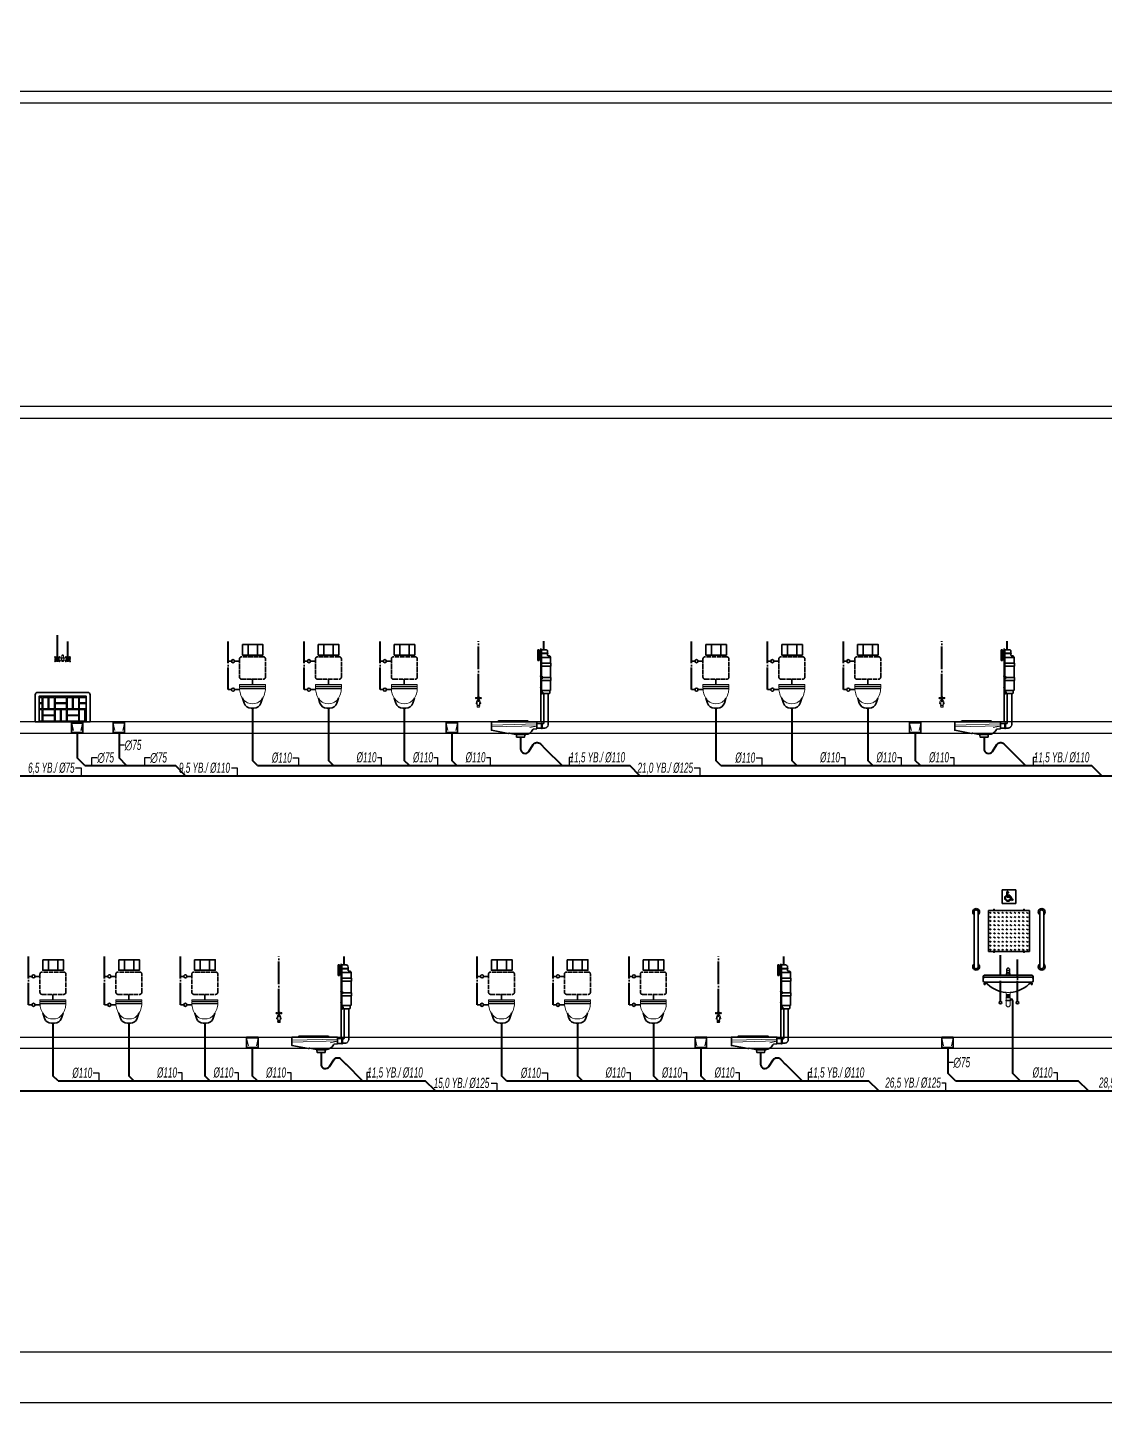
# Model space of a CAD drawing. Header units: centimetres. Extents: x 372964 to 529194, y 28783 to 59011.
# Drawn here: x 515052 to 517180, y 50011 to 52727 of the extents above; entities that cross this region are included whole.
import ezdxf
from ezdxf.enums import TextEntityAlignment as Align

# ---------------------------------------------------------------- set-up
doc = ezdxf.new("R2010")
doc.units = ezdxf.units.CM
for name, pattern in [('KESIK-3', [24, 20, -4]), ('SICAKSU1', [75, 60, -6, 0, -3, 0, -6]), ('SOGUKSU1', [72, 60, -6, 0, -6])]:
    doc.linetypes.add(name, pattern=pattern)
for name, color, linetype, lineweight in [('0-KRCN-SHT-02CIHAZ', 132, 'Continuous', 25), ('0-KRCN-SHT-DUŞTEKNESİKARE', 171, 'Continuous', 35), ('0-KRCN-SHT-LAVABO', 171, 'Continuous', 35), ('0-KRCN-SHT-LAVABOÖZÜRLÜ', 171, 'Continuous', 35), ('0-KRCN-SHT-PAPSPAS YIKAMA', 171, 'Continuous', 40), ('0-KRCN-SHT-PİSSU-BORU', 220, 'PISSU_LINE50', 40), ('0-KRCN-SHT-SICAKSU', 50, 'SICAKSU1', 40), ('0-KRCN-SHT-SOGUKSU', 141, 'SOGUKSU1', 40), ('0-KRCN-SHT-SÜZGEÇBANYO', 171, 'Continuous', 35), ('0-KRCN-SHT-TUVALETKLOZET', 171, 'Continuous', 35), ('0-KRCN-SHT-TUVALETNORMAL', 171, 'Continuous', 35), ('0-KRCN-SHT-YAZI-ÇAP-PİSSU', 41, 'Continuous', 30), ('0-KRCN-Z-ANTET', 71, 'Continuous', 30)]:
    doc.layers.add(name, color=color, linetype=linetype, lineweight=lineweight)
doc.styles.add('MUF', font='isocpeur.ttf')
doc.styles.add('ÇAP-2', font='ARIALNBI.TTF')
doc.linetypes.add('PISSU_LINE50', pattern='A,50,-10,["C",MUF,S=10,R=0,X=1,Y=-5],0', length=60)

# ---------------------------------------------------------------- blocks, each defined once
blk = doc.blocks.new('TEMİZLİK ODASI TEFRİŞİ')
at = {"layer": '0-KRCN-SHT-DUŞTEKNESİKARE', "color": 120, "linetype": 'Continuous', "lineweight": 20}
for p, q in [((27.8, 83), (26.4, 84.4)), ((27.8, 82.1), (26.4, 80.7)), ((28.7, 83.9), (27.3, 85.2)), ((28.7, 81.3), (27.3, 79.9)), ((29.6, 83.9), (30.9, 85.2)), ((29.6, 81.3), (30.9, 79.9)), ((30.4, 83), (31.8, 84.4)), ((30.4, 82.1), (31.8, 80.7)), ((35.2, 87.6), (34.8, 84.2)), ((35, 80.4), (35, 79.8)), ((35, 79.8), (35.2, 79.6)), ((37.2, 79.8), (35, 79.8)), ((35.2, 87.4), (37, 87.4)), ((35.2, 80.4), (35.2, 79.6)), ((35.2, 79.6), (37.1, 79.6)), ((36.4, 88.1), (35.8, 88.1)), ((37.4, 84.2), (37, 87.6)), ((37.1, 79.6), (37.1, 80.4)), ((37.1, 79.6), (37.2, 79.8)), ((37.2, 80.4), (37.2, 79.8)), ((41.6, 82.9), (40.3, 84.3)), ((41.6, 82), (40.3, 80.7)), ((42.5, 83.8), (41.1, 85.2)), ((42.5, 81.2), (41.1, 79.8)), ((43.4, 83.8), (44.8, 85.2)), ((43.4, 81.2), (44.8, 79.8)), ((44.2, 82.9), (45.6, 84.3)), ((44.2, 82), (45.6, 80.7))]:
    blk.add_line(p, q, dxfattribs=at)
at = {"layer": '0-KRCN-SHT-DUŞTEKNESİKARE'}
for p, q in [((5, 33), (9.2, 33)), ((5, 32.2), (9.2, 32.2)), ((5, 25), (9.2, 25)), ((5, 24.2), (9.2, 24.2)), ((9.2, 33), (9.2, 33.7)), ((9.2, 25), (9.2, 32.2)), ((9.2, 17), (9.2, 24.2)), ((10, 33), (10, 33.7)), ((10, 33), (25.2, 33)), ((10, 32.2), (17.2, 32.2)), ((10, 17), (10, 32.2)), ((17.2, 17), (17.2, 32.2)), ((18, 32.2), (25.2, 32.2)), ((18, 17), (18, 32.2)), ((25.2, 33), (25.2, 33.7)), ((25.2, 17), (25.2, 32.2)), ((26, 33), (26, 33.7)), ((26, 33), (33.2, 33)), ((26, 32.2), (41.2, 32.2)), ((26, 25), (26, 32.2)), ((26, 25), (41.2, 25)), ((26, 24.2), (41.2, 24.2)), ((26, 17), (26, 24.2)), ((33.2, 33), (33.2, 33.7)), ((34, 33), (34, 33.7)), ((34, 33), (41.2, 33)), ((41.2, 33), (41.2, 33.7)), ((41.2, 25), (41.2, 32.2)), ((41.2, 17), (41.2, 24.2)), ((42, 33), (42, 33.7)), ((42, 33), (57.2, 33)), ((42, 32.2), (49.2, 32.2)), ((42, 17), (42, 32.2)), ((49.2, 17), (49.2, 32.2)), ((50, 32.2), (57.2, 32.2)), ((50, 17), (50, 32.2)), ((57.2, 33), (57.2, 33.7)), ((57.2, 17), (57.2, 32.2)), ((58, 33), (58, 33.7)), ((58, 33), (65.2, 33)), ((58, 32.2), (67.2, 32.2)), ((58, 25), (58, 32.2)), ((58, 25), (67.2, 25)), ((58, 24.2), (67.2, 24.2)), ((58, 17), (58, 24.2)), ((65.2, 33), (65.2, 33.7)), ((66, 33), (66, 33.7)), ((66, 33), (67.2, 33)), ((0, 0), (47.7, 0)), ((5, 17), (9.2, 17)), ((5, 16.2), (9.2, 16.2)), ((5, 1), (9.2, 1)), ((5, 0.2), (9.2, 0.2)), ((9.2, 1), (9.2, 16.2)), ((9.2, 0), (9.2, 0.2)), ((10, 17), (17.2, 17)), ((10, 16.2), (25.2, 16.2)), ((10, 9), (10, 16.2)), ((10, 9), (25.2, 9)), ((10, 8.2), (25.2, 8.2)), ((10, 1), (10, 8.2)), ((10, 1), (25.2, 1)), ((10, 0.2), (17.2, 0.2)), ((10, 0), (10, 0.2)), ((17.2, 0), (17.2, 0.2)), ((18, 17), (25.2, 17)), ((18, 0.2), (25.2, 0.2)), ((18, 0), (18, 0.2)), ((25.2, 9), (25.2, 16.2)), ((25.2, 1), (25.2, 8.2)), ((25.2, 0), (25.2, 0.2)), ((26, 17), (41.2, 17)), ((26, 16.2), (33.2, 16.2)), ((26, 1), (26, 16.2)), ((26, 1), (33.2, 1)), ((26, 0.2), (41.2, 0.2)), ((26, 0), (26, 0.2)), ((33.2, 1), (33.2, 16.2)), ((34, 16.2), (41.2, 16.2)), ((34, 1), (34, 16.2)), ((34, 1), (41.2, 1)), ((41.2, 1), (41.2, 16.2)), ((41.2, 0), (41.2, 0.2)), ((42, 17), (49.2, 17)), ((42, 16.2), (57.2, 16.2)), ((42, 9), (42, 16.2)), ((42, 9), (57.2, 9)), ((42, 8.2), (57.2, 8.2)), ((42, 1), (42, 8.2)), ((42, 1), (57.2, 1)), ((42, 0.2), (49.2, 0.2)), ((42, 0), (42, 0.2)), ((49.2, 0), (49.2, 0.2)), ((50, 17), (57.2, 17)), ((50, 0.2), (57.2, 0.2)), ((50, 0), (50, 0.2)), ((57.2, 9), (57.2, 16.2)), ((57.2, 1), (57.2, 8.2)), ((57.2, 0), (57.2, 0.2)), ((58, 17), (67.2, 17)), ((58, 16.2), (65.2, 16.2)), ((58, 1), (58, 16.2)), ((58, 1), (65.2, 1)), ((58, 0.2), (67.2, 0.2)), ((58, 0), (58, 0.2)), ((72.2, 0), (62.7, 0)), ((65.2, 1), (65.2, 16.2)), ((66, 16.2), (67.2, 16.2)), ((66, 1), (66, 16.2)), ((66, 1), (67.2, 1)), ((47.8, -1.7), (50.1, -11.4)), ((47.8, -1.7), (62.7, -1.7)), ((60.5, -11.4), (62.7, -1.7))]:
    blk.add_line(p, q, dxfattribs=at)
at = {"layer": '0-KRCN-SHT-DUŞTEKNESİKARE', "color": 120, "linetype": 'Continuous', "lineweight": 20}
for points in [[(26.4, 84.4, 0.307928), (26.4, 80.7, 0.307928)], [(30.9, 85.3, 0.241813), (28, 85.6, 0.061533), (27.3, 85.3, 0.061533)], [(27.3, 79.9, 0.307928), (30.9, 79.9)], [(34.9, 80.9, 0.005994), (31.4, 81.1, 0.005994)], [(31.8, 80.7, 0.032609), (32, 81.1)], [(40.5, 84.1, 0.007122), (36.1, 84.3)], [(40.7, 81.1, 0.005754), (37.4, 80.9)], [(40.2, 81.1, 0.026784), (40.4, 80.8, 0.026784)], [(44.8, 85.4, 0.046279), (44.2, 85.6, 0.258278), (41.1, 85.1)], [(41.2, 79.9, 0.296451), (44.8, 79.8)], [(45.7, 80.6, 0.312764), (45.8, 84.4, 0.312764)]]:
    blk.add_lwpolyline(points, format="xyb", dxfattribs=at)
blk.add_lwpolyline([(34.6, 81.2), (37.6, 81.2), (37.6, 83.3, 0.406919), (37, 84), (35.3, 84, 0.406743), (34.6, 83.3)], format="xyb", close=True, dxfattribs=at)
blk.add_lwpolyline([(34.9, 81.2), (34.9, 80.4), (37.4, 80.4), (37.4, 81.2)], dxfattribs=at)
at = {"layer": '0-KRCN-SHT-DUŞTEKNESİKARE'}
blk.add_lwpolyline([(0, 0), (0, 35.7, -0.414214), (3, 38.7), (69.2, 38.7, -0.414214), (72.2, 35.7), (72.2, 0)], format="xyb", dxfattribs=at)
blk.add_lwpolyline([(5, 0), (5, 33.7), (67.2, 33.7), (67.2, 0)], dxfattribs=at)
blk.add_lwpolyline([(47.7, 0), (47.7, -14), (62.7, -14), (62.7, 0)], close=True, dxfattribs=at)
at = {"layer": '0-KRCN-SHT-DUŞTEKNESİKARE', "color": 120, "linetype": 'Continuous', "lineweight": 20}
for centre in [(29.1, 82.6), (42.9, 82.5)]:
    blk.add_circle(centre, 0.54, dxfattribs=at)
for centre, radius, start, end in [((26.4, 85.2), 0.843, 0.3785, 269.6215), ((26.4, 79.9), 0.843, 90.3785, 359.6215), ((29.1, 82.6), 2.4, 149.4775, 210.5225), ((29.1, 82.6), 1.38, 160.8241, 250.8241), ((29.1, 82.6), 1.38, 19.1759, 160.8241), ((29.1, 82.6), 2.4, 59.4775, 120.5225), ((29.1, 82.6), 2.4, 239.4775, 300.5225), ((29.1, 82.6), 1.38, 250.8241, 340.8241), ((29.1, 82.6), 1.38, 340.8241, 19.1759), ((31.8, 85.2), 0.843, 270.3785, 179.6215), ((31.8, 79.9), 0.843, 180.3785, 89.6215), ((29.1, 82.6), 2.4, 329.4775, 30.5225), ((41.4, -75.2), 159.6, 91.8949, 93.5664), ((32.9, 88.4), 7.41, 270.3733, 283.0762), ((33, 81.2), 2.96, 64.314, 82.3504), ((34, 83.3), 0.65, 0.008, 71.7267), ((35.8, 87.5), 0.6, 90, 171.8814), ((36.4, 87.5), 0.6, 8.1186, 90), ((38.3, 83.3), 0.65, 108.2813, 180), ((39.3, 88.4), 7.41, 256.9318, 269.6347), ((39.2, 81.2), 2.96, 97.6576, 115.694), ((40.3, 85.2), 0.843, 0.3785, 269.6215), ((40.3, 79.8), 0.843, 90.3785, 359.6215), ((42.9, 82.5), 2.4, 149.4775, 210.5225), ((42.9, 82.5), 1.38, 19.1759, 160.8241), ((42.9, 82.5), 1.38, 160.8241, 250.8241), ((42.9, 82.5), 2.4, 59.4775, 120.5225), ((42.9, 82.5), 2.4, 239.4775, 300.5225), ((42.9, 82.5), 1.38, 250.8241, 340.8241), ((42.9, 82.5), 1.38, 340.8241, 19.1759), ((45.6, 85.2), 0.843, 270.3785, 179.6215), ((45.6, 79.8), 0.843, 180.3785, 89.6215), ((42.9, 82.5), 2.4, 329.4775, 30.5225)]:
    blk.add_arc(centre, radius, start, end, dxfattribs=at)
at = {"layer": '0-KRCN-SHT-SICAKSU', "ltscale": 0.5}
blk.add_line((29.1, 85.8), (29.1, 114), dxfattribs=at)
at = {"layer": '0-KRCN-SHT-SOGUKSU', "ltscale": 0.5}
blk.add_line((43.1, 85.8), (43.1, 106), dxfattribs=at)
blk = doc.blocks.new('0-MEK-SHT-ZKLN-SÜZGEÇ BANYO')
at = {"layer": '0-KRCN-SHT-SÜZGEÇBANYO', "color": 120, "lineweight": 20}
for p, q in [((-7.5, -1.7), (-5.2, -11.4)), ((-7.5, -1.7), (7.5, -1.7)), ((5.3, -11.4), (7.5, -1.7))]:
    blk.add_line(p, q, dxfattribs=at)
at = {"layer": '0-KRCN-SHT-SÜZGEÇBANYO'}
blk.add_lwpolyline([(-7.5, 0), (-7.5, -14), (7.5, -14), (7.5, 0)], close=True, dxfattribs=at)
blk = doc.blocks.new('0-MEK-SHT-ZKLN-ALATURKA TUVALET GIZLI')
at = {"layer": '0-KRCN-SHT-PİSSU-BORU', "ltscale": 0.5}
blk.add_lwpolyline([(-11, -20), (-11, -35.4, 0.748213), (0, -38.7), (5.7, -29.8, -0.478103), (15, -28.8), (21.9, -35.8)], format="xyb", dxfattribs=at)
at = {"layer": '0-KRCN-SHT-SOGUKSU', "ltscale": 0.5}
for p, q in [((-66.5, 33.5), (-66.5, 106.2)), ((19.5, 95), (19.5, 106.2))]:
    blk.add_line(p, q, dxfattribs=at)
at = {"layer": '0-KRCN-SHT-TUVALETKLOZET', "linetype": 'KESIK-3', "ltscale": 0.05}
for p, q in [((15.5, 0), (15.5, 96.6)), ((16.5, 95), (22.5, 95)), ((16.5, 60.4), (16.5, 95)), ((24.5, 90.5), (24.5, 93)), ((24.9, 90.5), (16.5, 90.5)), ((24.9, 90), (16.5, 90)), ((16.5, 85), (28.5, 85)), ((16.5, 77.5), (29, 77.5)), ((16.5, 73.5), (29, 73.5)), ((24.5, 88), (24.5, 90)), ((24.9, 90), (24.9, 90.5)), ((25.5, 87), (26.5, 87)), ((28.5, 77.5), (28.5, 85)), ((28.5, 58.5), (28.5, 73.5)), ((29, 73.5), (29, 77.5)), ((16.9, 59), (15.9, 59)), ((16.9, 58), (15.9, 58)), ((16, 54.5), (16, 56.8)), ((16, 54.5), (29, 54.5)), ((16.5, 54.5), (16.5, 41.5)), ((18.2, 59), (17.2, 59)), ((18.2, 58), (17.2, 58)), ((18.5, 58.5), (29, 58.5)), ((28.5, 41.5), (28.5, 54.5)), ((29, 54.5), (29, 58.5)), ((16.9, 39), (15.9, 39)), ((16.9, 38), (15.9, 38)), ((16.5, 41.5), (28.5, 41.5)), ((18.2, 39), (17.2, 39)), ((18.2, 38), (17.2, 38)), ((17.5, 39.3), (17.5, 41.5)), ((18.5, 37.5), (26.5, 37.5)), ((19.5, 37.5), (19.5, -1.5)), ((25.5, 37.5), (25.5, -3)), ((27.5, 38.5), (27.5, 41.5)), ((10.5, -1.8), (16.5, -1.8)), ((10.5, -8.3), (16.5, -8.3)), ((16.5, -1.3), (17.4, -1.3)), ((16.5, -8.8), (16.5, -1.3)), ((16.5, -8.8), (17.4, -8.8)), ((17.4, -8.8), (17.4, -1.3)), ((17.4, -2), (19, -2)), ((17.4, -8), (20.5, -8))]:
    blk.add_line(p, q, dxfattribs=at)
for points in [[(13.5, 81), (13.5, 95), (11.5, 95), (11.5, 81)], [(16.9, 59.7), (16.9, 57.3), (15.5, 57.3), (15.5, 57), (17.2, 57), (17.2, 60), (15.8, 60), (15.8, 63), (15.5, 63), (15.5, 59.7)], [(15.8, 59.8), (16.2, 59.8), (16.2, 60.8), (15.8, 60.8)], [(16.9, 57.7), (15.9, 57.7), (15.9, 59.3), (16.9, 59.3)], [(18.2, 57.7), (17.2, 57.7), (17.2, 59.3), (18.2, 59.3)], [(16.9, 39.7), (16.9, 37.3), (15.5, 37.3), (15.5, 37), (17.2, 37), (17.2, 40), (15.8, 40), (15.8, 43), (15.5, 43), (15.5, 39.7)], [(15.8, 44.8), (16.2, 44.8), (16.2, 45.8), (15.8, 45.8)], [(16.9, 37.7), (15.9, 37.7), (15.9, 39.3), (16.9, 39.3)], [(18.2, 37.7), (17.2, 37.7), (17.2, 39.3), (18.2, 39.3)]]:
    blk.add_lwpolyline(points, close=True, dxfattribs=at)
for points in [[(15.8, 60.6), (15.2, 60.6), (15.2, 60), (15.8, 60)], [(15.8, 45.6), (15.2, 45.6), (15.2, 45), (15.8, 45)]]:
    blk.add_lwpolyline(points, dxfattribs=at)
for points in [[(15.5, 63), (15.5, 67.3), (15.8, 67.3), (15.8, 63.3), (16, 63.3, -0.428923), (16.3, 63), (16.1, 60.3), (15.8, 60.3), (15.8, 63)], [(15.5, 43), (15.5, 47.3), (15.8, 47.3), (15.8, 43.3), (16, 43.3, -0.428923), (16.3, 43), (16.1, 40.3), (15.8, 40.3), (15.8, 43)]]:
    blk.add_lwpolyline(points, format="xyb", close=True, dxfattribs=at)
for centre, radius, start, end in [((22.5, 93), 2, 0, 90), ((25.5, 88), 1, 180, 270), ((26.5, 85), 2, 0, 90), ((18.5, 38.5), 1, 233.1301, 270), ((26.5, 38.5), 1, 270, 0), ((19, -1.5), 0.5, 270, 0), ((20.5, -3), 5, 270, 0)]:
    blk.add_arc(centre, radius, start, end, dxfattribs=at)
at = {"layer": '0-KRCN-SHT-TUVALETNORMAL', "color": 120, "lineweight": 20}
for p, q in [((-64.7, 21.7), (-68.4, 21.7)), ((-68.1, 19.5), (-68.4, 21.7)), ((-68.2, 20.1), (-64.9, 20.1)), ((-68.1, 21.7), (-68.1, 25.5)), ((-68.1, 22.3), (-65, 22.3)), ((-68.1, 19.5), (-65, 19.5)), ((-68, 31.5), (-68, 32.2)), ((-68, 31.5), (-68, 30.8)), ((-67.6, 29), (-67.9, 28.9)), ((-67.9, 28.9), (-67.9, 28.6)), ((-65.2, 28.6), (-67.9, 28.6)), ((-67.8, 32.8), (-67.6, 32.8)), ((-67.8, 30.2), (-67.4, 30.2)), ((-67.6, 33.1), (-67.4, 33.1)), ((-67.6, 32.8), (-66.4, 32.8)), ((-65.5, 29), (-67.6, 29)), ((-65.7, 33.1), (-67.4, 33.1)), ((-67.4, 30.2), (-67.4, 29)), ((-67.4, 30.2), (-65.7, 30.2)), ((-66.9, 33.5), (-66.9, 33.4)), ((-66.2, 33.4), (-66.9, 33.4)), ((-65.5, 32.8), (-66.4, 32.8)), ((-66.2, 33.5), (-66.2, 33.4)), ((-65.5, 33.1), (-65.7, 33.1)), ((-65.7, 30.2), (-65.7, 29)), ((-65.3, 30.2), (-65.7, 30.2)), ((-65.3, 32.8), (-65.5, 32.8)), ((-65.5, 29), (-65.2, 28.9)), ((-65.2, 28.9), (-65.2, 28.6)), ((-65.1, 31.5), (-65.1, 32.2)), ((-65.1, 31.5), (-65.1, 30.8)), ((-65, 21.7), (-65, 25.5)), ((-65, 19.5), (-64.7, 21.7)), ((-49.5, -4), (10.5, -2.5)), ((10.5, -5), (-49.5, -6.5)), ((10.5, -5.5), (1, -7.3))]:
    blk.add_line(p, q, dxfattribs=at)
at = {"layer": '0-KRCN-SHT-TUVALETNORMAL'}
blk.add_line((-16.8, -16.5), (-4.8, -16.5), dxfattribs=at)
at = {"layer": '0-KRCN-SHT-TUVALETNORMAL', "color": 120, "lineweight": 20}
for points in [[(-65, 28), (-68.1, 28, 0.32492), (-68.6, 27.7), (-69.6, 24.7, 0.32492), (-69.4, 24.1), (-68.1, 23.2, 0.32492)], [(-65, 23.2), (-63.7, 24.1, 0.32492), (-63.5, 24.7), (-64.5, 27.7, 0.32492), (-65, 28)]]:
    blk.add_lwpolyline(points, format="xyb", dxfattribs=at)
at = {"layer": '0-KRCN-SHT-TUVALETNORMAL'}
blk.add_lwpolyline([(10.5, -9), (6.1, -9.4, 0.254585), (5.3, -10, -0.264008), (-4.6, -16.5, 0.375015), (-5.6, -17.4), (-5.7, -20), (-16.2, -20), (-16.4, -17.2, 0.322367), (-17.2, -16.3), (-26, -14.6, 0.247409), (-26.3, -14.7, -0.271623), (-27.6, -15.1), (-49.5, -11), (-49.5, 0), (-41.9, 0), (10.5, 0)], format="xyb", close=True, dxfattribs=at)
blk.add_lwpolyline([(0, 0, -0.249958), (-0.7, 0.4), (-1.2, 1.1, 0.249958), (-2, 1.5), (-39.8, 1.5, 0.221736), (-40.5, 1.2), (-41.2, 0.3, -0.221736), (-41.9, 0)], format="xyb", dxfattribs=at)
at = {"layer": '0-KRCN-SHT-TUVALETNORMAL', "color": 120, "lineweight": 20}
for centre, radius, start, end in [((-69.6, 31.5), 0.843, 54.2766, 180), ((-69.6, 31.5), 0.843, 180, 305.7234), ((-68.6, 33), 0.963, 239.9637, 304.3026), ((-68.6, 30), 0.963, 55.6974, 122.8475), ((-67.4, 28), 0.781, 131.2718, 180.0396), ((-66.5, 25.5), 1.54, 0, 180), ((-65.7, 31.5), 2.41, 146.633, 162.6726), ((-65.7, 31.5), 2.41, 197.4576, 213.367), ((-67.9, 28.5), 0.12, 90, 131.2718), ((-67.6, 33), 0.15, 90, 270), ((-66.5, 32.2), 1.26, 106.6015, 134.4153), ((-66.5, 31.5), 0.843, 0, 180), ((-66.5, 31.5), 0.843, 180, 0), ((-66.5, 31.5), 2.05, 90, 100.1642), ((-66.5, 31.5), 2.05, 79.8358, 90), ((-66.5, 32.2), 1.26, 45.5847, 73.3985), ((-65.5, 33), 0.15, 270, 90), ((-67.4, 31.5), 2.41, 17.4576, 33.367), ((-67.4, 31.5), 2.41, 326.633, 342.5424), ((-65.7, 28), 0.781, 359.9604, 48.7282), ((-65.2, 28.5), 0.12, 48.7282, 90), ((-64.5, 33), 0.963, 235.6974, 300.0363), ((-64.5, 30), 0.963, 59.9637, 124.3026), ((-63.5, 31.5), 0.843, 0, 125.7234), ((-63.5, 31.5), 0.843, 234.2766, 0)]:
    blk.add_arc(centre, radius, start, end, dxfattribs=at)
blk = doc.blocks.new('0-MEK-SHT-ZKLN-KLOZET ASMA GİZLİ REZERVUAR')
at = {"layer": '0-KRCN-SHT-PİSSU-BORU', "ltscale": 0.5}
blk.add_line((0, 15), (0, -16.8), dxfattribs=at)
at = {"layer": '0-KRCN-SHT-SOGUKSU', "ltscale": 0.5}
blk.add_line((-33.1, 40.2), (-33.1, 106), dxfattribs=at)
at = {"layer": '0-KRCN-SHT-TUVALETKLOZET'}
for p, q in [((-6.1, 87.3), (-6.1, 101.6)), ((6.6, 87.3), (6.6, 101.6)), ((-28.6, 79), (-33.1, 79)), ((-24.4, 79), (-17.7, 79)), ((-28.6, 40.2), (-33.1, 40.2)), ((-24.4, 40.2), (-17.6, 40.2)), ((-17.7, 41.9), (17.7, 41.9)), ((0, 54.4), (0, 47.2)), ((-13.7, 28.7), (-11.5, 21.8)), ((13.7, 28.7), (11.5, 21.8))]:
    blk.add_line(p, q, dxfattribs=at)
at = {"layer": '0-KRCN-SHT-TUVALETKLOZET', "color": 171}
blk.add_line((2, 15), (-2, 15), dxfattribs=at)
at = {"layer": '0-KRCN-SHT-TUVALETKLOZET'}
blk.add_lwpolyline([(-13.8, 101.6), (14.3, 101.6), (14.3, 87.3), (-13.8, 87.3)], close=True, dxfattribs=at)
at = {"layer": '0-KRCN-SHT-TUVALETKLOZET', "linetype": 'KESIK-3', "ltscale": 0.3}
blk.add_lwpolyline([(-17.7, 81.9), (-17.7, 57.4, 0.414214), (-14.7, 54.4), (14.7, 54.4, 0.414214), (17.7, 57.4), (17.7, 81.9, 0.414214), (14.7, 84.9), (-14.7, 84.9, 0.414214)], format="xyb", close=True, dxfattribs=at)
at = {"layer": '0-KRCN-SHT-TUVALETKLOZET', "color": 120, "lineweight": 20}
for points in [[(-17.7, 46.7), (-17.7, 45.5, 0.414214), (-17.2, 45), (17.2, 45, 0.414214), (17.7, 45.5), (17.7, 46.7, 0.414214), (17.2, 47.2), (-17.2, 47.2, 0.414214)], [(-17.7, 44), (-17.7, 42.9, 0.414214), (-17.2, 42.4), (17.2, 42.4, 0.414214), (17.7, 42.9), (17.7, 44, 0.414214), (17.2, 44.5), (-17.2, 44.5, 0.414214)]]:
    blk.add_lwpolyline(points, format="xyb", close=True, dxfattribs=at)
for points in [[(-17.7, 41.9, 0.066087), (-16.4, 34.3, 0.087392), (-12.6, 27.1, 0.103887), (-6.7, 22.1, 0.123332)], [(6.7, 22.1, 0.103887), (12.6, 27.1, 0.087392), (16.4, 34.3, 0.066087), (17.7, 41.9, 0.077811)]]:
    blk.add_lwpolyline(points, format="xyb", dxfattribs=at)
at = {"layer": '0-KRCN-SHT-TUVALETKLOZET'}
for centre in [(-26.5, 79), (-26.5, 40.2)]:
    blk.add_circle(centre, 2.11, dxfattribs=at)
for centre, start, end in [((-2, 25), 198.231, 270), ((2, 25), 270, 341.769)]:
    blk.add_arc(centre, 10, start, end, dxfattribs=at)
at = {"layer": '0-KRCN-SHT-TUVALETKLOZET', "color": 120, "lineweight": 20}
blk.add_arc((0, 41.1), 20.1, 250.6661, 289.3339, dxfattribs=at)
blk = doc.blocks.new('ENGELLİ LAVABO KOLON')
at = {"layer": '0-KRCN-SHT-SOGUKSU'}
h = blk.add_hatch(dxfattribs=at)
h.set_pattern_fill('GLASS', color=256, scale=6, style=0)
h.set_pattern_definition([(-123.6901, (-195427.5702, -10602.8496), (-6.000008007, -11.999997347), [2.16333, -19.469976]), (-123.6901, (-195427.4502, -10603.2096), (-6.000008007, -11.999997347), [1.297998, -20.335308]), (-123.6901, (-195428.1702, -10603.2096), (-6.000008007, -11.999997347), [1.297998, -20.335308])])
h.paths.add_polyline_path([(-20.9, 118), (-20.9, 118.6), (-19.5, 118.6), (-19.5, 118), (23, 118), (23, 118.6), (24.4, 118.6), (24.4, 118), (31.8, 118), (31.8, 178), (24.4, 178), (24.4, 177.4), (23, 177.4), (23, 178), (-19.5, 178), (-19.5, 177.4), (-20.9, 177.4), (-20.9, 178), (-28.2, 178), (-28.2, 118)])
at = {"layer": '0-KRCN-SHT-LAVABO'}
for p, q in [((-50.7, 95.6), (-50.7, 175.6)), ((-44.7, 175.6), (-44.7, 95.6)), ((45.3, 175.6), (45.3, 95.6)), ((51.3, 95.6), (51.3, 175.6))]:
    blk.add_line(p, q, dxfattribs=at)
at = {"layer": '0-KRCN-SHT-LAVABO', "linetype": 'Continuous'}
for p, q in [((-29.7, 178), (-29.7, 118)), ((30.3, 178), (-29.7, 178)), ((30.3, 118), (30.3, 178)), ((-29.7, 118), (30.3, 118)), ((-37.3, 81), (-37.3, 75)), ((-35.3, 83), (33.7, 83)), ((35.7, 81), (35.7, 75)), ((-37.3, 78), (-37.3, 75)), ((-35.8, 71.4), (-35.8, 69.6)), ((-34.3, 71.4), (-35.8, 71.4)), ((-35.8, 69.6), (-34.3, 69.6)), ((33.7, 80), (-35.3, 80)), ((-35.3, 73), (33.7, 73)), ((-34.3, 69.6), (-34.3, 71.4)), ((32.7, 69.6), (32.7, 71.4)), ((32.7, 71.4), (34.2, 71.4)), ((34.2, 69.6), (32.7, 69.6)), ((34.2, 71.4), (34.2, 69.6)), ((35.7, 75), (35.7, 78))]:
    blk.add_line(p, q, dxfattribs=at)
at = {"layer": '0-KRCN-SHT-LAVABO', "color": 120, "linetype": 'Continuous', "lineweight": 20}
for p, q in [((-22.4, 179.5), (-22.4, 177.4)), ((-21, 179.5), (-22.4, 179.5)), ((-22.4, 177.4), (-21, 177.4)), ((-21, 177.4), (-21, 179.5)), ((21.6, 177.4), (21.6, 179.5)), ((21.6, 179.5), (23, 179.5)), ((23, 177.4), (21.6, 177.4)), ((23, 179.5), (23, 177.4)), ((-22.4, 116.5), (-22.4, 118.6)), ((-22.4, 118.6), (-21, 118.6)), ((-21, 116.5), (-22.4, 116.5)), ((-21, 118.6), (-21, 116.5)), ((23, 118.6), (21.6, 118.6)), ((21.6, 118.6), (21.6, 116.5)), ((21.6, 116.5), (23, 116.5)), ((23, 116.5), (23, 118.6)), ((-3.8, 85), (-2.1, 90.1)), ((-3.8, 83), (-3.8, 85)), ((-3.8, 83), (2.3, 83)), ((-1.8, 86.6), (-3.7, 83)), ((-3.3, 86.5), (-3.3, 91.7)), ((-1.7, 93.4), (-2.1, 90.6)), ((-2.1, 90.1), (-2.1, 87.3)), ((0.5, 90.1), (-2.1, 90.1)), ((-2.1, 87.3), (0.5, 87.3)), ((-1.7, 93.2), (0.1, 93.2)), ((-0.5, 93.9), (-1.1, 93.9)), ((-0.8, 86.6), (-0.8, 83)), ((0.5, 90.6), (0.1, 93.4)), ((0.2, 86.6), (2.1, 83)), ((0.5, 87.3), (0.5, 90.1)), ((2.3, 85), (0.5, 90.1)), ((1.7, 86.5), (1.7, 91.7)), ((2.3, 83), (2.3, 85)), ((-4.3, 46.3), (-4.3, 46.1)), ((-3.8, 55.3), (-3.8, 57.9)), ((-3.8, 52.7), (-3.8, 52.5)), ((-3.8, 50.5), (-3.8, 50.3)), ((-3.8, 49.3), (-3.8, 46.8)), ((2.2, 46.8), (-3.8, 46.8)), ((-3.8, 45.6), (2.2, 45.6)), ((-3.8, 45.6), (-3.8, 39.8)), ((1.7, 54.8), (-3.3, 54.8)), ((1.7, 53.2), (-3.3, 53.2)), ((-3.3, 52), (1.7, 52)), ((1.7, 51), (-3.3, 51)), ((-3.3, 49.8), (1.7, 49.8)), ((1.7, 49.8), (-3.3, 49.8)), ((-2.8, 54.8), (-2.8, 53.2)), ((-2.8, 52), (-2.8, 51)), ((1.2, 54.8), (1.2, 53.2)), ((1.2, 52), (1.2, 51)), ((2.2, 57.9), (2.2, 55.3)), ((2.2, 52.5), (2.2, 52.7)), ((2.2, 50.3), (2.2, 50.5)), ((2.2, 46.8), (2.2, 49.3)), ((2.2, 39.8), (2.2, 45.6)), ((2.7, 46.1), (2.7, 46.3)), ((-0.8, 36.8), (-0.8, 36.8))]:
    blk.add_line(p, q, dxfattribs=at)
at = {"layer": '0-KRCN-SHT-LAVABO', "linetype": 'Continuous'}
for centre in [(-12, 42.9), (12.8, 42.9)]:
    blk.add_circle(centre, 1.84, dxfattribs=at)
at = {"layer": '0-KRCN-SHT-LAVABO'}
for centre, radius, start, end in [((-47.7, 175.6), 5, 306.8699, 233.1301), ((-47.7, 175.6), 3, 0, 180), ((48.3, 175.6), 5, 306.8699, 233.1301), ((48.3, 175.6), 3, 0, 180), ((-47.7, 95.6), 5, 126.8699, 53.1301), ((-47.7, 95.6), 3, 180, 0), ((48.3, 95.6), 5, 126.8699, 53.1301), ((48.3, 95.6), 3, 180, 0)]:
    blk.add_arc(centre, radius, start, end, dxfattribs=at)
at = {"layer": '0-KRCN-SHT-LAVABO', "linetype": 'Continuous'}
for centre, radius, start, end in [((-35.3, 81), 2, 90, 180), ((33.7, 81), 2, 0, 90), ((-35.3, 78), 2, 90, 180), ((-35.3, 75), 2, 180, 270), ((-0.7, 102.4), 44.6, 221.2118, 266.05), ((-0.9, 102.4), 44.6, 273.95, 318.7882), ((33.7, 78), 2, 0, 90), ((33.7, 75), 2, 270, 0)]:
    blk.add_arc(centre, radius, start, end, dxfattribs=at)
at = {"layer": '0-KRCN-SHT-LAVABO', "color": 120, "linetype": 'Continuous', "lineweight": 20}
for centre, radius, start, end in [((-0.8, 89.7), 3.23, 107.405, 141.3143), ((-1.1, 93.3), 0.6, 90, 171.8814), ((-0.5, 93.3), 0.6, 8.1186, 90), ((-0.8, 89.7), 3.23, 38.6857, 72.595), ((-3.8, 46.3), 0.5, 90, 180), ((-3.8, 46.1), 0.5, 180, 270), ((-3.3, 55.3), 0.5, 180, 270), ((-3.3, 52.7), 0.5, 90, 180), ((-3.3, 52.5), 0.5, 180, 270), ((-3.3, 50.5), 0.5, 90, 180), ((-3.3, 50.3), 0.5, 180, 270), ((-3.3, 49.3), 0.5, 90, 180), ((-0.8, 92), 34.3, 266.6528, 273.3472), ((1.7, 55.3), 0.5, 270, 0), ((1.7, 52.7), 0.5, 0, 90), ((1.7, 52.5), 0.5, 270, 0), ((1.7, 50.5), 0.5, 0, 90), ((1.7, 50.3), 0.5, 270, 0), ((1.7, 49.3), 0.5, 0, 90), ((2.2, 46.3), 0.5, 0, 90), ((2.2, 46.1), 0.5, 270, 0), ((-0.8, 39.8), 3, 180, 270), ((-0.8, 39.8), 3, 270, 0)]:
    blk.add_arc(centre, radius, start, end, dxfattribs=at)
at = {"layer": '0-KRCN-SHT-LAVABOÖZÜRLÜ', "color": 155, "ltscale": 1.2}
for p, q in [((-9.8, 208.2), (10.4, 208.2)), ((-9.8, 188), (-9.8, 208.2)), ((-2.2, 197.3), (-2.8, 204.1)), ((-1.7, 202.9), (-1.5, 200.1)), ((10.4, 208.2), (10.4, 188)), ((10.4, 188), (-9.8, 188)), ((-3, 199), (-3.1, 200.1)), ((2.3, 197.3), (-2.2, 197.3)), ((1.8, 200.1), (-1.5, 200.1)), ((1.8, 199.1), (-1.4, 199.1)), ((-1.4, 199.1), (-1.3, 198.3)), ((2.9, 198.3), (-1.3, 198.3)), ((1.8, 199.1), (1.8, 200.1)), ((4.2, 192.5), (2.3, 197.3)), ((3, 193.8), (2.4, 195.2)), ((4.8, 193.8), (2.9, 198.3)), ((6.5, 193.4), (4.2, 192.5)), ((6.1, 194.3), (4.8, 193.8)), ((6.5, 193.4), (6.1, 194.3))]:
    blk.add_line(p, q, dxfattribs=at)
for centre, radius, start, end in [((-1.6, 204.2), 1.25, 263.0201, 184.9956), ((-1.1, 196), 4.59, 116.1872, 332.1153), ((-1.1, 196), 3.6, 122.4297, 347.4422)]:
    blk.add_arc(centre, radius, start, end, dxfattribs=at)
at = {"layer": '0-KRCN-SHT-PİSSU-BORU', "ltscale": 0.5}
blk.add_line((2.2, 48.2), (3.5, 48.2), dxfattribs=at)
blk.add_arc((3.5, 46.2), 2, 0, 90, dxfattribs=at)
at = {"layer": '0-KRCN-SHT-SICAKSU', "ltscale": 0.5}
blk.add_line((-12, 44.7), (-12, 114), dxfattribs=at)
at = {"layer": '0-KRCN-SHT-SOGUKSU', "ltscale": 0.5}
blk.add_line((12.8, 44.7), (12.8, 106), dxfattribs=at)

msp = doc.modelspace()

# ---------------------------------------------------------------- linework, layer by layer
at = {"layer": '0-KRCN-SHT-02CIHAZ', "color": 8}
for p, q in [((520416.933, 52600.605), (503312.649, 52600.605)), ((503312.649, 52578.105), (520416.933, 52578.105)), ((520416.933, 51978.105), (503312.649, 51978.105)), ((503312.649, 51955.605), (520416.933, 51955.605)), ((520416.933, 51355.605), (503312.649, 51355.605)), ((503312.649, 51333.105), (520416.933, 51333.105)), ((509625.969, 50733.105), (520416.933, 50733.105)), ((520416.933, 50710.605), (503312.649, 50710.605))]:
    msp.add_line(p, q, dxfattribs=at)
at = {"layer": '0-KRCN-SHT-PİSSU-BORU'}
for p, q in [((515150.482, 51334.605), (515150.482, 51284.272)), ((515233.194, 51334.605), (515233.194, 51284.272)), ((515496.871, 51336.534), (515496.871, 51279.272)), ((515646.871, 51336.534), (515646.871, 51279.272)), ((515796.871, 51336.534), (515796.871, 51279.272)), ((515890.82, 51334.605), (515890.82, 51279.272)), ((516412.566, 51336.534), (516412.566, 51279.272)), ((516562.566, 51336.534), (516562.566, 51279.272)), ((516712.566, 51336.534), (516712.566, 51279.272)), ((516806.515, 51334.605), (516806.515, 51279.272)), ((516108.489, 51269.272), (516076.05, 51301.711)), ((517024.185, 51269.272), (516991.745, 51301.711)), ((515165.482, 51269.272), (515150.482, 51284.272)), ((515248.194, 51269.272), (515233.194, 51284.272)), ((515506.871, 51269.272), (515496.871, 51279.272)), ((515656.871, 51269.272), (515646.871, 51279.272)), ((515806.871, 51269.272), (515796.871, 51279.272)), ((515900.82, 51269.272), (515890.82, 51279.272)), ((516422.566, 51269.272), (516412.566, 51279.272)), ((516572.566, 51269.272), (516562.566, 51279.272)), ((516722.566, 51269.272), (516712.566, 51279.272)), ((516816.515, 51269.272), (516806.515, 51279.272)), ((514659.899, 51249.272), (517965.85, 51249.272)), ((515165.482, 51269.272), (515344.66, 51269.272)), ((515364.66, 51249.272), (515344.66, 51269.272)), ((515506.871, 51269.272), (516242.506, 51269.272)), ((516262.506, 51249.272), (516242.506, 51269.272)), ((516422.566, 51269.272), (517154.949, 51269.272)), ((517174.949, 51249.272), (517154.949, 51269.272)), ((516998.533, 50805.439), (516998.533, 50661.772)), ((515102.584, 50714.034), (515102.584, 50656.772)), ((515252.584, 50714.034), (515252.584, 50656.772)), ((515402.584, 50714.034), (515402.584, 50656.772)), ((515496.534, 50712.105), (515496.534, 50656.772)), ((515988.889, 50714.034), (515988.889, 50656.772)), ((516138.889, 50714.034), (516138.889, 50656.772)), ((516288.889, 50714.034), (516288.889, 50656.772)), ((516382.838, 50712.105), (516382.838, 50656.772)), ((516870.65, 50712.105), (516870.65, 50661.772)), ((515714.203, 50646.772), (515681.764, 50679.211)), ((516582.724, 50646.772), (516550.285, 50679.211)), ((515112.584, 50646.772), (515102.584, 50656.772)), ((515262.584, 50646.772), (515252.584, 50656.772)), ((515412.584, 50646.772), (515402.584, 50656.772)), ((515506.534, 50646.772), (515496.534, 50656.772)), ((515998.889, 50646.772), (515988.889, 50656.772)), ((516148.889, 50646.772), (516138.889, 50656.772)), ((516298.889, 50646.772), (516288.889, 50656.772)), ((516392.838, 50646.772), (516382.838, 50656.772)), ((516885.65, 50646.772), (516870.65, 50661.772)), ((517013.533, 50646.772), (516998.533, 50661.772)), ((514659.899, 50626.772), (519907.943, 50626.772)), ((515112.584, 50646.772), (515838.156, 50646.772)), ((515858.156, 50626.772), (515838.156, 50646.772)), ((515998.889, 50646.772), (516714.245, 50646.772)), ((516734.245, 50626.772), (516714.245, 50646.772)), ((516885.65, 50646.772), (517128.603, 50646.772)), ((517148.603, 50626.772), (517128.603, 50646.772))]:
    msp.add_line(p, q, dxfattribs=at)
at = {"layer": '0-KRCN-SHT-YAZI-ÇAP-PİSSU', "linetype": 'Continuous'}
for p, q in [((515244.284, 51309.438), (515233.194, 51309.438)), ((515190.122, 51284.667), (515179.032, 51284.667)), ((515179.032, 51284.667), (515179.032, 51269.272)), ((515294.749, 51284.667), (515283.658, 51284.667)), ((515283.658, 51284.667), (515283.658, 51269.272)), ((515576.548, 51284.667), (515587.638, 51284.667)), ((515587.638, 51284.667), (515587.638, 51269.272)), ((515743.949, 51285.278), (515751.261, 51285.278)), ((515751.261, 51285.278), (515751.261, 51269.272)), ((515855.399, 51285.278), (515862.711, 51285.278)), ((515862.711, 51285.278), (515862.711, 51269.272)), ((515959.4, 51285.278), (515966.711, 51285.278)), ((515966.711, 51285.278), (515966.711, 51269.272)), ((516129.712, 51285.278), (516122.4, 51285.278)), ((516122.4, 51285.278), (516122.4, 51269.272)), ((516492.243, 51284.667), (516503.334, 51284.667)), ((516503.334, 51284.667), (516503.334, 51269.272)), ((516659.644, 51285.278), (516666.956, 51285.278)), ((516666.956, 51285.278), (516666.956, 51269.272)), ((516771.094, 51285.278), (516778.406, 51285.278)), ((516778.406, 51285.278), (516778.406, 51269.272)), ((516875.095, 51285.278), (516882.407, 51285.278)), ((516882.407, 51285.278), (516882.407, 51269.272)), ((517046.966, 51285.278), (517039.654, 51285.278)), ((517039.654, 51285.278), (517039.654, 51269.272)), ((515147.34, 51264.667), (515158.43, 51264.667)), ((515158.43, 51264.667), (515158.43, 51249.272)), ((515455.649, 51264.667), (515466.739, 51264.667)), ((515466.739, 51264.667), (515466.739, 51249.272)), ((516369.375, 51264.667), (516380.466, 51264.667)), ((516380.466, 51264.667), (516380.466, 51249.272)), ((516881.74, 50682.68), (516870.65, 50682.68)), ((515182.262, 50662.167), (515193.352, 50662.167)), ((515193.352, 50662.167), (515193.352, 50646.772)), ((515349.663, 50662.778), (515356.975, 50662.778)), ((515356.975, 50662.778), (515356.975, 50646.772)), ((515461.113, 50662.778), (515468.424, 50662.778)), ((515468.424, 50662.778), (515468.424, 50646.772)), ((515565.113, 50662.778), (515572.425, 50662.778)), ((515572.425, 50662.778), (515572.425, 50646.772)), ((515729.951, 50662.778), (515722.639, 50662.778)), ((515722.639, 50662.778), (515722.639, 50646.772)), ((516068.566, 50662.167), (516079.656, 50662.167)), ((516079.656, 50662.167), (516079.657, 50646.772)), ((516235.967, 50662.778), (516243.279, 50662.778)), ((516243.279, 50662.778), (516243.279, 50646.772)), ((516347.417, 50662.778), (516354.729, 50662.778)), ((516354.729, 50662.778), (516354.729, 50646.772)), ((516451.418, 50662.778), (516458.729, 50662.778)), ((516458.729, 50662.778), (516458.729, 50646.772)), ((516602.312, 50662.778), (516595, 50662.778)), ((516595, 50662.778), (516595, 50646.772)), ((517079.747, 50662.778), (517087.059, 50662.778)), ((517087.059, 50662.778), (517087.059, 50646.772)), ((515968.504, 50642.167), (515979.595, 50642.167)), ((515979.595, 50642.167), (515979.595, 50626.772)), ((516859.035, 50642.778), (516866.346, 50642.778)), ((516866.346, 50642.778), (516866.346, 50626.772))]:
    msp.add_line(p, q, dxfattribs=at)
at = {"layer": '0-KRCN-Z-ANTET'}
for points in [[(405464.066, 50011.261), (529193.918, 50011.261), (529193.918, 59011.261), (405464.066, 59011.261)], [(503064.066, 50111.261), (527003.918, 50111.261), (527003.918, 58911.261), (503064.066, 58911.261)]]:
    msp.add_lwpolyline(points, close=True, dxfattribs=at)

# ---------------------------------------------------------------- block references
at = {"layer": '0-KRCN-SHT-LAVABOÖZÜRLÜ', "xscale": 1.35, "yscale": 1.35, "zscale": 1.35}
msp.add_blockref('ENGELLİ LAVABO KOLON', (516991.097, 50743.005), dxfattribs=at)
at = {"layer": '0-KRCN-SHT-PAPSPAS YIKAMA', "xscale": 1.5, "yscale": 1.5, "zscale": 1.5}
msp.add_blockref('TEMİZLİK ODASI TEFRİŞİ', (515067.635, 51355.605), dxfattribs=at)
at = {"layer": '0-KRCN-SHT-SÜZGEÇBANYO', "yscale": 1.5, "zscale": 1.5}
for p, xscale in [((515232.761, 51355.605), -1.5), ((515890.82, 51355.605), 1.5), ((516806.515, 51355.605), 1.5), ((515496.534, 50733.105), 1.5), ((516382.838, 50733.105), 1.5), ((516870.217, 50733.105), -1.5)]:
    msp.add_blockref('0-MEK-SHT-ZKLN-SÜZGEÇ BANYO', p, dxfattribs=dict(at, xscale=xscale))
at = {"layer": '0-KRCN-SHT-TUVALETKLOZET', "xscale": 1.45, "yscale": 1.45, "zscale": 1.45}
for p in [(515496.871, 51360.905), (515646.871, 51360.905), (515796.871, 51360.905), (516412.566, 51360.905), (516562.566, 51360.905), (516712.566, 51360.905), (515102.584, 50738.405), (515252.584, 50738.405), (515402.584, 50738.405), (515988.889, 50738.405), (516138.889, 50738.405), (516288.889, 50738.405)]:
    msp.add_blockref('0-MEK-SHT-ZKLN-KLOZET ASMA GİZLİ REZERVUAR', p, dxfattribs=at)
at = {"layer": '0-KRCN-SHT-TUVALETNORMAL', "xscale": 1.5, "yscale": 1.5, "zscale": 1.5, "rotation": 359.9999999996743}
for p in [(516043.131, 51355.348), (516958.826, 51355.348), (515648.844, 50732.848), (516517.366, 50732.848)]:
    msp.add_blockref('0-MEK-SHT-ZKLN-ALATURKA TUVALET GIZLI', p, dxfattribs=at)

# ---------------------------------------------------------------- texts
at = {"layer": '0-KRCN-SHT-YAZI-ÇAP-PİSSU', "linetype": 'Continuous', "style": 'ÇAP-2', "width": 0.7}
for p in [(515244.289, 51300.096), (515190.127, 51275.324), (515294.753, 51275.324), (516881.745, 50673.338)]:
    msp.add_text('∅75', height=20, dxfattribs=at).set_placement(p)
for s, p in [('6,5 YB./ %%C75', (515145.315, 51265.015)), ('9,5 YB./ %%C110', (515452.376, 51265.015)), ('%%C110', (515574.523, 51285.015)), ('%%C110', (515741.924, 51285.626)), ('%%C110', (515853.374, 51285.626)), ('%%C110', (515957.375, 51285.626)), ('11,5 YB./ %%C110', (516233.164, 51285.626)), ('21,0 YB./ %%C125', (516367.351, 51265.015)), ('%%C110', (516490.219, 51285.015)), ('%%C110', (516657.62, 51285.626)), ('%%C110', (516769.069, 51285.626)), ('%%C110', (516873.07, 51285.626)), ('11,5 YB./ %%C110', (517150.418, 51285.626)), ('%%C110', (515180.237, 50662.515)), ('%%C110', (515347.638, 50663.126)), ('%%C110', (515459.088, 50663.126)), ('%%C110', (515563.089, 50663.126)), ('11,5 YB./ %%C110', (515833.403, 50663.126)), ('15,0 YB./ %%C125', (515964.676, 50642.515)), ('%%C110', (516066.541, 50662.515)), ('%%C110', (516233.943, 50663.126)), ('%%C110', (516345.392, 50663.126)), ('%%C110', (516449.393, 50663.126)), ('11,5 YB./ %%C110', (516705.764, 50663.126)), ('26,5 YB./ %%C125', (516857.01, 50643.126)), ('%%C110', (517077.722, 50663.126)), ('28,5 YB./ %%C125', (517279.182, 50643.126))]:
    msp.add_text(s, height=20, dxfattribs=at).set_placement(p, align=Align.MIDDLE_RIGHT)

doc.saveas('drawing.dxf')
